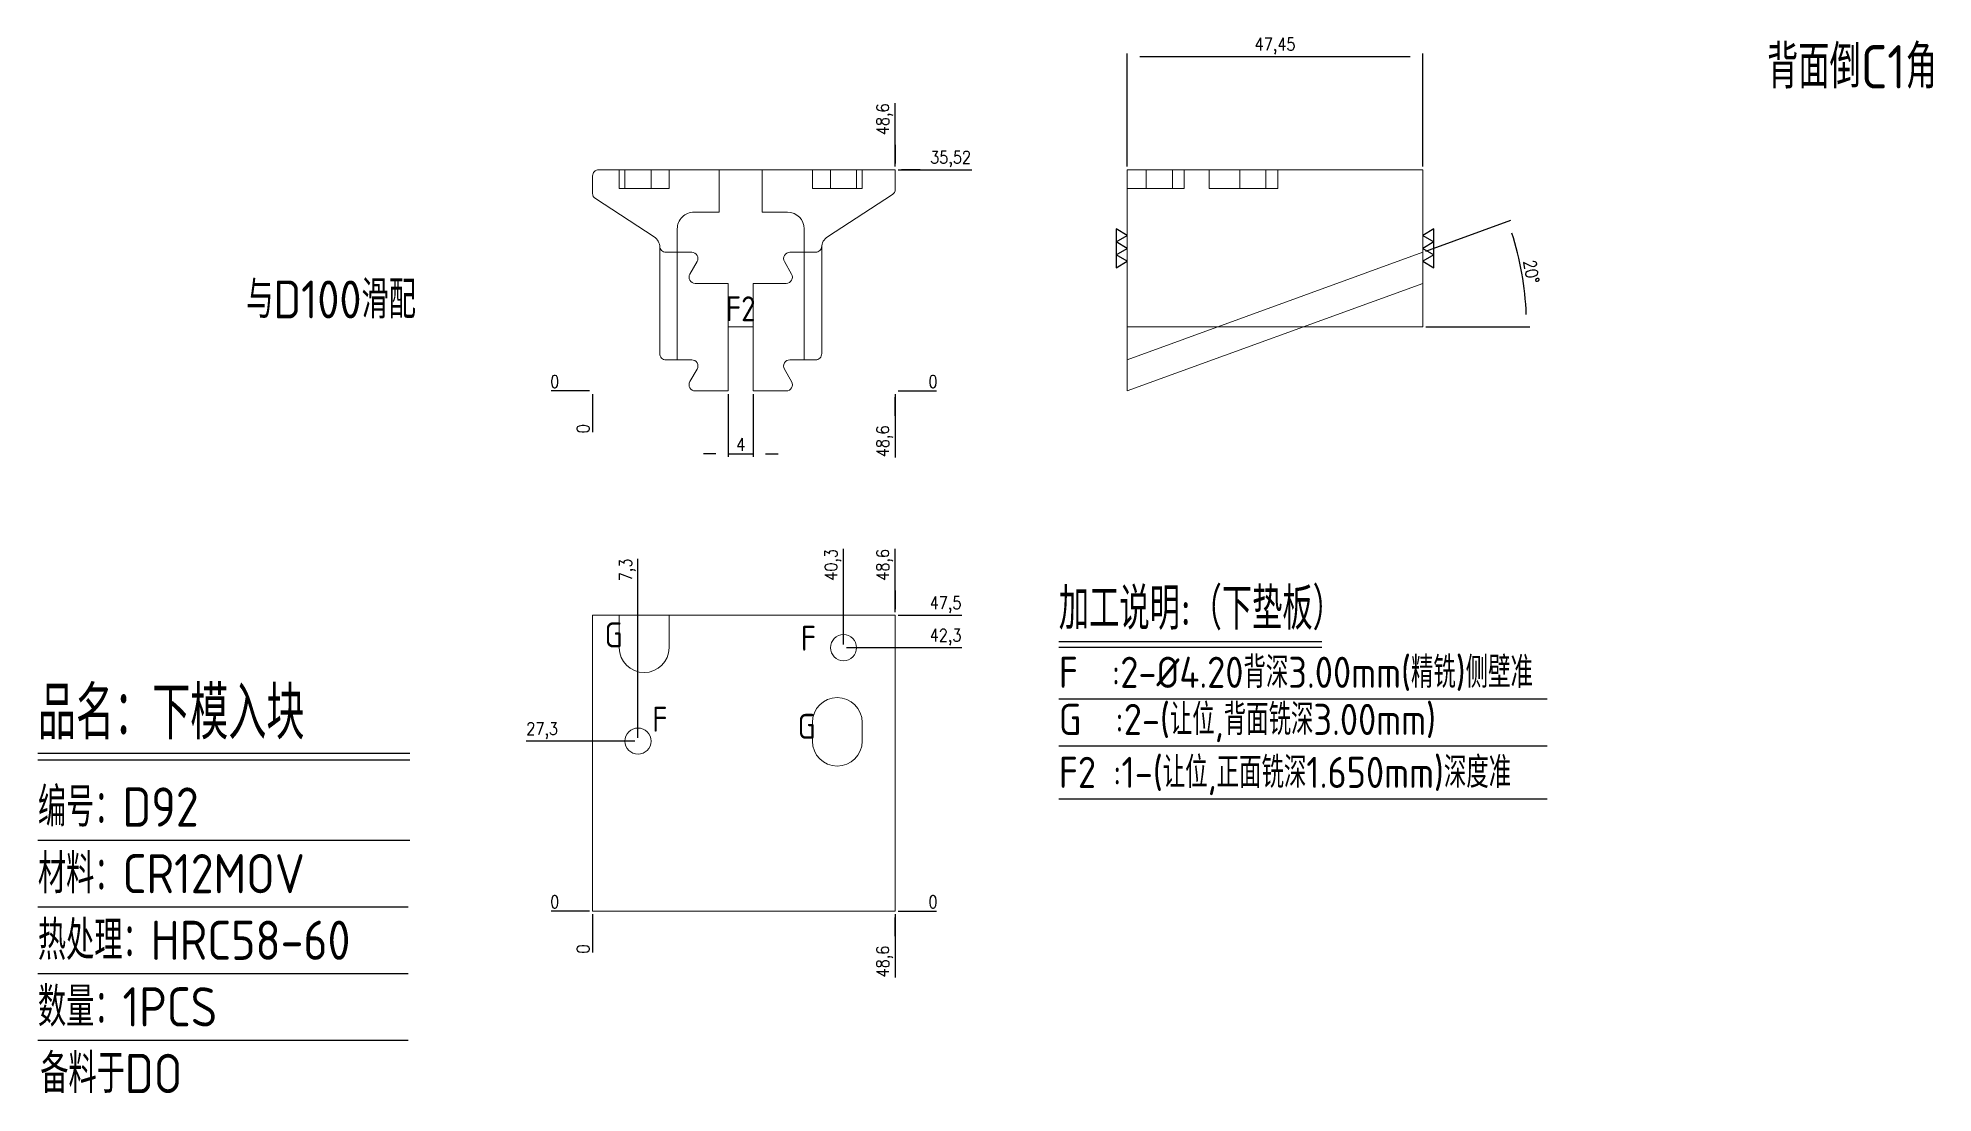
# Model space of a CAD drawing. Header units: millimetres. Extents: x 119890 to 120194, y -3030 to -2861.
import ezdxf
from ezdxf.enums import TextEntityAlignment as Align

# ---------------------------------------------------------------- set-up
doc = ezdxf.new("R2010")
doc.units = ezdxf.units.MM
doc.linetypes.add('HIDDEN', pattern=[0])
for name, color, linetype in [('DIM', 4, 'Continuous'), ('LB_P', 2, 'Continuous'), ('TEXT', 4, 'Continuous')]:
    doc.layers.add(name, color=color, linetype=linetype)
doc.styles.add('gbenor', font='gbenor.shx', dxfattribs={"bigfont": 'gbcbig.shx'})
doc.styles.get("Standard").update_dxf_attribs({"font": 'txt.shx', "width": 0.85, "bigfont": 'ctxt.shx'})
doc.dimstyles.new('T-2-WX', dxfattribs={"dimtxt": 2, "dimasz": 2, "dimexe": 0.5, "dimexo": 0.5, "dimgap": 0.5, "dimtad": 1, "dimtxsty": 'Standard', "dimblk": 'OPEN30', "dimcen": 0, "dimazin": 3, "dimtfac": 1, "dimtmove": 0, "dimatfit": 3, "dimldrblk": 'OPEN30', "dimlwd": -1, "dimlwe": -1})

# ---------------------------------------------------------------- blocks, each defined once
blk = doc.blocks.new('*D7579')
at = {"layer": 'Defpoints', "color": 0}
for p in [(120112.21, -2863.59), (120064.76, -2881.74), (120112.21, -2881.74)]:
    blk.add_point(p, dxfattribs=at)
at = {"layer": 'DIM', "color": 0, "linetype": 'Continuous'}
for p, q in [((120064.76, -2881.24), (120064.76, -2863.09)), ((120066.76, -2863.59), (120110.21, -2863.59)), ((120112.21, -2881.24), (120112.21, -2863.09))]:
    blk.add_line(p, q, dxfattribs=at)
at = {"layer": 'DIM', "color": 0, "insert": (120088.49, -2861.9), "char_height": 2, "attachment_point": 5}
blk.add_mtext('47,45', dxfattribs=at)
blk = doc.blocks.new('_Open30')
blk = doc.blocks.new('*D7580')
at = {"layer": 'Defpoints', "color": 0}
for p in [(120112.21, -2894.99), (120128.54, -2901.23), (120064.76, -2906.99), (120112.21, -2906.99), (120064.76, -2912.26)]:
    blk.add_point(p, dxfattribs=at)
at = {"layer": 'DIM', "color": 0, "linetype": 'Continuous'}
for p, q in [((120112.68, -2894.82), (120126.36, -2889.85)), ((120112.71, -2906.99), (120129.38, -2906.99))]:
    blk.add_line(p, q, dxfattribs=at)
blk.add_arc((120079.24, -2906.99), 49.64, 2.3088, 17.6912, dxfattribs=at)
at = {"layer": 'DIM', "color": 0, "insert": (120129.65, -2898.11), "char_height": 2, "attachment_point": 5, "rotation": 280}
blk.add_mtext('20%%d', dxfattribs=at)
blk = doc.blocks.new('*D7581')
at = {"layer": 'Defpoints', "color": 0}
for p in [(119978.89, -2917.26), (120027.49, -2917.26), (120032.49, -2917.26)]:
    blk.add_point(p, dxfattribs=at)
at = {"layer": 'DIM', "color": 0, "linetype": 'Continuous'}
blk.add_line((120027.99, -2917.26), (120034.13, -2917.26), dxfattribs=at)
at = {"layer": 'DIM', "color": 0, "insert": (120033.56, -2915.76), "char_height": 2, "attachment_point": 5}
blk.add_mtext('0', dxfattribs=at)
blk = doc.blocks.new('*D7582')
at = {"layer": 'Defpoints', "color": 0}
for p in [(120027.49, -2881.74), (120032.49, -2881.74), (119978.89, -2917.26)]:
    blk.add_point(p, dxfattribs=at)
at = {"layer": 'DIM', "color": 0, "linetype": 'Continuous'}
for p, q in [((120027.99, -2881.74), (120031.49, -2881.74)), ((120031.49, -2881.74), (120028.49, -2881.74)), ((120028.49, -2881.74), (120039.79, -2881.74))]:
    blk.add_line(p, q, dxfattribs=at)
at = {"layer": 'DIM', "color": 0, "insert": (120036.39, -2880.05), "char_height": 2, "attachment_point": 5}
blk.add_mtext('35,52', dxfattribs=at)
blk = doc.blocks.new('*D7583')
at = {"layer": 'Defpoints', "color": 0}
for p in [(119973.89, -2917.26), (119978.89, -2917.26), (119978.89, -2917.26)]:
    blk.add_point(p, dxfattribs=at)
at = {"layer": 'DIM', "color": 0, "linetype": 'Continuous'}
blk.add_line((119978.39, -2917.26), (119972.26, -2917.26), dxfattribs=at)
at = {"layer": 'DIM', "color": 0, "insert": (119972.83, -2915.76), "char_height": 2, "attachment_point": 5}
blk.add_mtext('0', dxfattribs=at)
blk = doc.blocks.new('*D7584')
at = {"layer": 'Defpoints', "color": 0}
for p in [(119978.89, -2917.26), (120027.49, -2917.26), (120027.49, -2922.26)]:
    blk.add_point(p, dxfattribs=at)
at = {"layer": 'DIM', "color": 0, "linetype": 'Continuous'}
for p, q in [((120027.49, -2917.76), (120027.49, -2921.26)), ((120027.49, -2921.26), (120027.49, -2918.26)), ((120027.49, -2918.26), (120027.49, -2927.94))]:
    blk.add_line(p, q, dxfattribs=at)
at = {"layer": 'DIM', "color": 0, "insert": (120025.8, -2925.35), "char_height": 2, "attachment_point": 5, "rotation": 90}
blk.add_mtext('48,6', dxfattribs=at)
blk = doc.blocks.new('*D7585')
at = {"layer": 'Defpoints', "color": 0}
for p in [(119978.89, -2917.26), (119978.89, -2917.26), (119978.89, -2922.26)]:
    blk.add_point(p, dxfattribs=at)
at = {"layer": 'DIM', "color": 0, "linetype": 'Continuous'}
blk.add_line((119978.89, -2917.76), (119978.89, -2923.9), dxfattribs=at)
at = {"layer": 'DIM', "color": 0, "insert": (119977.39, -2923.33), "char_height": 2, "attachment_point": 5, "rotation": 90}
blk.add_mtext('0', dxfattribs=at)
blk = doc.blocks.new('*D7586')
at = {"layer": 'Defpoints', "color": 0}
for p in [(120027.49, -2876.74), (120027.49, -2881.74), (119978.89, -2917.26)]:
    blk.add_point(p, dxfattribs=at)
at = {"layer": 'DIM', "color": 0, "linetype": 'Continuous'}
for p, q in [((120027.49, -2880.74), (120027.49, -2871.06)), ((120027.49, -2881.24), (120027.49, -2877.74)), ((120027.49, -2877.74), (120027.49, -2880.74))]:
    blk.add_line(p, q, dxfattribs=at)
at = {"layer": 'DIM', "color": 0, "insert": (120025.8, -2873.65), "char_height": 2, "attachment_point": 5, "rotation": 90}
blk.add_mtext('48,6', dxfattribs=at)
blk = doc.blocks.new('*D7587')
at = {"layer": 'Defpoints', "color": 0}
for p in [(120000.69, -2917.26), (120004.69, -2917.26), (120004.69, -2927.35)]:
    blk.add_point(p, dxfattribs=at)
at = {"layer": 'DIM', "color": 0, "linetype": 'Continuous'}
for p, q in [((120000.69, -2917.76), (120000.69, -2927.85)), ((120004.69, -2917.76), (120004.69, -2927.85)), ((119998.69, -2927.35), (119996.69, -2927.35)), ((120000.69, -2927.35), (120004.69, -2927.35)), ((120006.69, -2927.35), (120008.69, -2927.35))]:
    blk.add_line(p, q, dxfattribs=at)
at = {"layer": 'DIM', "color": 0, "insert": (120002.69, -2925.85), "char_height": 2, "attachment_point": 5}
blk.add_mtext('4', dxfattribs=at)
blk = doc.blocks.new('*D7588')
at = {"layer": 'Defpoints', "color": 0}
for p in [(119978.89, -3000.77), (120027.49, -3000.77), (120032.49, -3000.77)]:
    blk.add_point(p, dxfattribs=at)
at = {"layer": 'DIM', "color": 0, "linetype": 'Continuous'}
blk.add_line((120027.99, -3000.77), (120034.13, -3000.77), dxfattribs=at)
at = {"layer": 'DIM', "color": 0, "insert": (120033.56, -2999.27), "char_height": 2, "attachment_point": 5}
blk.add_mtext('0', dxfattribs=at)
blk = doc.blocks.new('*D7589')
at = {"layer": 'Defpoints', "color": 0}
for p in [(120019.19, -2958.47), (120032.49, -2958.47), (119978.89, -3000.77)]:
    blk.add_point(p, dxfattribs=at)
at = {"layer": 'DIM', "color": 0, "linetype": 'Continuous'}
for p, q in [((120019.69, -2958.47), (120024.49, -2958.47)), ((120024.49, -2958.47), (120028.49, -2958.47)), ((120028.49, -2958.47), (120038.18, -2958.47))]:
    blk.add_line(p, q, dxfattribs=at)
at = {"layer": 'DIM', "color": 0, "insert": (120035.58, -2956.78), "char_height": 2, "attachment_point": 5}
blk.add_mtext('42,3', dxfattribs=at)
blk = doc.blocks.new('*D7590')
at = {"layer": 'Defpoints', "color": 0}
for p in [(120027.49, -2953.27), (120032.49, -2953.27), (119978.89, -3000.77)]:
    blk.add_point(p, dxfattribs=at)
at = {"layer": 'DIM', "color": 0, "linetype": 'Continuous'}
blk.add_line((120027.99, -2953.27), (120038.18, -2953.27), dxfattribs=at)
at = {"layer": 'DIM', "color": 0, "insert": (120035.58, -2951.58), "char_height": 2, "attachment_point": 5}
blk.add_mtext('47,5', dxfattribs=at)
blk = doc.blocks.new('*D7591')
at = {"layer": 'Defpoints', "color": 0}
for p in [(119973.89, -3000.77), (119978.89, -3000.77), (119978.89, -3000.77)]:
    blk.add_point(p, dxfattribs=at)
at = {"layer": 'DIM', "color": 0, "linetype": 'Continuous'}
blk.add_line((119978.39, -3000.77), (119972.26, -3000.77), dxfattribs=at)
at = {"layer": 'DIM', "color": 0, "insert": (119972.83, -2999.27), "char_height": 2, "attachment_point": 5}
blk.add_mtext('0', dxfattribs=at)
blk = doc.blocks.new('*D7592')
at = {"layer": 'Defpoints', "color": 0}
for p in [(119973.89, -2973.47), (119986.19, -2973.47), (119978.89, -3000.77)]:
    blk.add_point(p, dxfattribs=at)
at = {"layer": 'DIM', "color": 0, "linetype": 'Continuous'}
blk.add_line((119985.69, -2973.47), (119968.21, -2973.47), dxfattribs=at)
at = {"layer": 'DIM', "color": 0, "insert": (119970.8, -2971.78), "char_height": 2, "attachment_point": 5}
blk.add_mtext('27,3', dxfattribs=at)
blk = doc.blocks.new('*D7593')
at = {"layer": 'Defpoints', "color": 0}
for p in [(119978.89, -3000.77), (120027.49, -3000.77), (120027.49, -3005.77)]:
    blk.add_point(p, dxfattribs=at)
at = {"layer": 'DIM', "color": 0, "linetype": 'Continuous'}
for p, q in [((120027.49, -3001.27), (120027.49, -3004.77)), ((120027.49, -3004.77), (120027.49, -3001.77)), ((120027.49, -3001.77), (120027.49, -3011.45))]:
    blk.add_line(p, q, dxfattribs=at)
at = {"layer": 'DIM', "color": 0, "insert": (120025.8, -3008.86), "char_height": 2, "attachment_point": 5, "rotation": 90}
blk.add_mtext('48,6', dxfattribs=at)
blk = doc.blocks.new('*D7594')
at = {"layer": 'Defpoints', "color": 0}
for p in [(119978.89, -3000.77), (119978.89, -3000.77), (119978.89, -3005.77)]:
    blk.add_point(p, dxfattribs=at)
at = {"layer": 'DIM', "color": 0, "linetype": 'Continuous'}
blk.add_line((119978.89, -3001.27), (119978.89, -3007.41), dxfattribs=at)
at = {"layer": 'DIM', "color": 0, "insert": (119977.39, -3006.84), "char_height": 2, "attachment_point": 5, "rotation": 90}
blk.add_mtext('0', dxfattribs=at)
blk = doc.blocks.new('*D7595')
at = {"layer": 'Defpoints', "color": 0}
for p in [(120027.49, -2948.27), (120027.49, -2953.27), (119978.89, -3000.77)]:
    blk.add_point(p, dxfattribs=at)
at = {"layer": 'DIM', "color": 0, "linetype": 'Continuous'}
for p, q in [((120027.49, -2952.27), (120027.49, -2942.59)), ((120027.49, -2952.77), (120027.49, -2949.27)), ((120027.49, -2949.27), (120027.49, -2952.27))]:
    blk.add_line(p, q, dxfattribs=at)
at = {"layer": 'DIM', "color": 0, "insert": (120025.8, -2945.18), "char_height": 2, "attachment_point": 5, "rotation": 90}
blk.add_mtext('48,6', dxfattribs=at)
blk = doc.blocks.new('*D7596')
at = {"layer": 'Defpoints', "color": 0}
for p in [(120019.19, -2948.27), (120019.19, -2958.47), (119978.89, -3000.77)]:
    blk.add_point(p, dxfattribs=at)
at = {"layer": 'DIM', "color": 0, "linetype": 'Continuous'}
for p, q in [((120019.19, -2952.27), (120019.19, -2942.59)), ((120019.19, -2954.47), (120019.19, -2952.27)), ((120019.19, -2957.97), (120019.19, -2954.47))]:
    blk.add_line(p, q, dxfattribs=at)
at = {"layer": 'DIM', "color": 0, "insert": (120017.5, -2945.18), "char_height": 2, "attachment_point": 5, "rotation": 90}
blk.add_mtext('40,3', dxfattribs=at)
blk = doc.blocks.new('*D7597')
at = {"layer": 'Defpoints', "color": 0}
for p in [(119986.19, -2948.27), (119986.19, -2973.47), (119978.89, -3000.77)]:
    blk.add_point(p, dxfattribs=at)
at = {"layer": 'DIM', "color": 0, "linetype": 'Continuous'}
for p, q in [((119986.19, -2952.27), (119986.19, -2944.21)), ((119986.19, -2956.27), (119986.19, -2952.27)), ((119986.19, -2972.97), (119986.19, -2956.27))]:
    blk.add_line(p, q, dxfattribs=at)
at = {"layer": 'DIM', "color": 0, "insert": (119984.5, -2945.99), "char_height": 2, "attachment_point": 5, "rotation": 90}
blk.add_mtext('7,3', dxfattribs=at)

msp = doc.modelspace()

# ---------------------------------------------------------------- linework, layer by layer
at = {"layer": 'DIM', "color": 4, "linetype": 'Continuous', "lineweight": 25}
for p, q in [((119889.829, -2975.405), (119949.566, -2975.405)), ((119889.829, -2976.506), (119949.566, -2976.506)), ((119889.829, -2989.403), (119949.566, -2989.403)), ((119889.829, -3000.098), (119949.306, -3000.098)), ((119889.829, -3010.792), (119949.306, -3010.792)), ((119889.829, -3021.487), (119949.306, -3021.487))]:
    msp.add_line(p, q, dxfattribs=at)
at = {"layer": 'LB_P', "lineweight": 15}
for p, q in [((120112.213, -2894.993), (120064.763, -2912.264)), ((120112.213, -2899.993), (120064.763, -2917.264)), ((120064.763, -2906.993), (120064.763, -2917.264))]:
    msp.add_line(p, q, dxfattribs=at)
at = {"layer": 'LB_P', "linetype": 'Continuous', "lineweight": 15}
msp.add_lwpolyline([(120027.494, -2881.741), (119979.894, -2881.741, 0.4142136), (119978.894, -2882.741), (119978.894, -2885.553, 0.2539676), (119979.35, -2886.391), (119988.784, -2892.518, -0.2539676), (119989.694, -2894.195), (119989.694, -2911.264, 0.4142136), (119990.694, -2912.264), (119994.812, -2912.264, -0.5773503), (119995.678, -2913.764), (119994.524, -2915.764, 0.5773503), (119995.39, -2917.264), (120000.694, -2917.264), (120000.694, -2906.993), (120004.694, -2906.993), (120004.694, -2917.264), (120009.999, -2917.264, 0.5773503), (120010.865, -2915.764), (120009.71, -2913.764, -0.5773503), (120010.576, -2912.264), (120014.694, -2912.264, 0.4142136), (120015.694, -2911.264), (120015.694, -2894.195, -0.2539676), (120016.605, -2892.518), (120027.039, -2885.742, 0.2539676), (120027.494, -2884.903)], format="xyb", close=True, dxfattribs=at)
at = {"layer": 'LB_P', "linetype": 'HIDDEN', "lineweight": 15}
for points in [[(119983.194, -2884.741), (119991.194, -2884.741), (119991.194, -2881.741), (119983.194, -2881.741)], [(120022.194, -2884.741), (120014.194, -2884.741), (120014.194, -2881.741), (120022.194, -2881.741)]]:
    msp.add_lwpolyline(points, close=True, dxfattribs=at)
at = {"layer": 'LB_P', "color": 2, "linetype": 'HIDDEN', "lineweight": 13}
for points in [[(119984.096, -2881.741), (119984.096, -2884.741), (119988.296, -2884.741), (119988.296, -2881.741)], [(120017.096, -2881.741), (120017.096, -2884.741), (120021.296, -2884.741), (120021.296, -2881.741)], [(120067.815, -2881.743), (120067.815, -2884.743), (120072.015, -2884.743), (120072.015, -2881.743)], [(120082.815, -2881.743), (120082.815, -2884.743), (120087.015, -2884.743), (120087.015, -2881.743)]]:
    msp.add_lwpolyline(points, close=True, dxfattribs=at)
at = {"layer": 'LB_P', "color": 94, "linetype": 'Continuous', "lineweight": 15}
msp.add_lwpolyline([(120010.576, -2912.264, 0.5773503), (120009.71, -2913.764), (120010.865, -2915.764, -0.5773503), (120009.999, -2917.264), (120004.694, -2917.264), (120004.694, -2906.993), (120000.694, -2906.993), (120000.694, -2917.264), (119995.39, -2917.264, -0.5773503), (119994.524, -2915.764), (119995.678, -2913.764, 0.5773503), (119994.812, -2912.264), (119992.496, -2912.264), (119992.496, -2891.255, -0.4142136), (119995.196, -2888.555), (119999.241, -2888.555), (119999.241, -2881.741), (120006.15, -2881.741), (120006.15, -2888.555), (120010.196, -2888.555, -0.4142135), (120012.896, -2891.255), (120012.896, -2912.264)], format="xyb", close=True, dxfattribs=at)
at = {"layer": 'LB_P', "color": 2, "linetype": 'Continuous', "lineweight": 15}
msp.add_lwpolyline([(120064.763, -2906.993), (120112.213, -2906.993), (120112.213, -2881.743), (120064.763, -2881.743)], close=True, dxfattribs=at)
at = {"layer": 'LB_P', "linetype": 'HIDDEN', "lineweight": 15, "elevation": 0}
for points in [[(120064.763, -2884.743), (120073.913, -2884.743), (120073.913, -2881.743), (120064.763, -2881.743)], [(120077.913, -2884.743), (120088.913, -2884.743), (120088.913, -2881.743), (120077.913, -2881.743)]]:
    msp.add_lwpolyline(points, close=True, dxfattribs=at)
at = {"layer": 'LB_P', "linetype": 'HIDDEN', "lineweight": 15}
msp.add_lwpolyline([(119989.694, -2893.993, 0.4142136), (119990.694, -2894.993), (119994.812, -2894.993, -0.5773503), (119995.678, -2896.493), (119994.524, -2898.493, 0.5773503), (119995.39, -2899.993), (120000.694, -2899.993), (120000.694, -2906.993), (120004.694, -2906.993), (120004.694, -2899.993), (120009.999, -2899.993, 0.5773503), (120010.865, -2898.493), (120009.71, -2896.493, -0.5773503), (120010.576, -2894.993), (120014.694, -2894.993, 0.4142136), (120015.694, -2893.993)], format="xyb", dxfattribs=at)
at = {"layer": 'LB_P', "color": 2, "lineweight": 15}
msp.add_lwpolyline([(119978.894, -2953.274), (120027.494, -2953.274), (120027.494, -3000.774), (119978.894, -3000.774)], close=True, dxfattribs=at)
at = {"layer": 'LB_P', "color": 94, "linetype": 'HIDDEN', "lineweight": 15}
for points in [[(119991.194, -2953.274), (119991.194, -2958.474, -1), (119983.194, -2958.474), (119983.194, -2953.274)], [(120014.194, -2970.474, -1), (120022.194, -2970.474), (120022.194, -2973.474, -1), (120014.194, -2973.474)]]:
    msp.add_lwpolyline(points, format="xyb", close=True, dxfattribs=at)
for centre in [(120019.194, -2958.474), (119986.194, -2973.474)]:
    msp.add_circle(centre, 2.1, dxfattribs=at)
at = {"layer": 'TEXT', "color": 3, "linetype": 'Continuous'}
for p, q in [((120053.774, -2957.504), (120096.015, -2957.504)), ((120053.774, -2958.379), (120096.015, -2958.379)), ((120053.774, -2966.679), (120132.192, -2966.679)), ((120053.774, -2974.244), (120132.192, -2974.244)), ((120053.774, -2982.744), (120132.192, -2982.744))]:
    msp.add_line(p, q, dxfattribs=at)
at = {"layer": 'TEXT', "linetype": 'Continuous'}
for points in [[(120062.963, -2897.486), (120064.763, -2896.447), (120062.963, -2895.408), (120064.763, -2894.368), (120062.963, -2893.329), (120064.763, -2892.29), (120062.963, -2891.251), (120062.963, -2897.486)], [(120114.013, -2891.251), (120112.213, -2892.29), (120114.013, -2893.329), (120112.213, -2894.368), (120114.013, -2895.408), (120112.213, -2896.447), (120114.013, -2897.486), (120114.013, -2891.251)]]:
    msp.add_lwpolyline(points, close=True, dxfattribs=at)

# ---------------------------------------------------------------- texts
at = {"layer": 'DIM', "color": 3, "linetype": 'Continuous', "lineweight": 25, "style": 'gbenor'}
for s, height, p in [('品名：下模入块', 8.493, (119889.829, -2973.203)), ('编号：D92', 6.2911, (119889.829, -2987.201)), ('材料：CR12MOV', 6.2911, (119889.829, -2997.896)), ('热处理：HRC58-60', 6.29108, (119889.829, -3008.591)), ('数量：1PCS', 6.2911, (119889.829, -3019.285)), ('备料于DO', 6.2911, (119890.212, -3029.98))]:
    msp.add_text(s, height=height, dxfattribs=at).set_placement(p)
at = {"layer": 'TEXT', "color": 4, "lineweight": 18, "style": 'gbenor'}
msp.add_text('背面倒C1角', height=6.9635, dxfattribs=at).set_placement((120167.501, -2868.7))
at = {"layer": 'TEXT', "color": 4, "style": 'gbenor'}
msp.add_text('与D100滑配', height=6.075, dxfattribs=at).set_placement((119923.274, -2905.611))
at = {"layer": 'TEXT', "color": 4, "linetype": 'Continuous', "style": 'gbenor'}
for s, p in [('F2', (120002.695, -2904.07)), ('G', (119982.27, -2956.422)), ('F', (120013.563, -2956.965)), ('F', (119989.706, -2969.962)), ('G', (120013.27, -2971.106))]:
    msp.add_text(s, height=4, dxfattribs=at).set_placement(p, align=Align.MIDDLE_CENTER)
for s, height, p in [('加工说明:（下垫板）', 6.75, (120053.774, -2955.579)), ('G  :2-(让位,背面铣深3.00mm)', 5, (120053.774, -2972.494))]:
    msp.add_text(s, height=height, dxfattribs=at).set_placement(p)
at = {"layer": 'TEXT', "color": 2, "linetype": 'Continuous', "style": 'gbenor'}
for s, p in [('F  :2-%%C4.20背深3.00mm(精铣)侧壁准', (120053.774, -2964.929)), ('F2 :1-(让位,正面铣深1.650mm)深度准', (120053.774, -2980.994))]:
    msp.add_text(s, height=5, dxfattribs=at).set_placement(p)

# ---------------------------------------------------------------- dimensions: what is measured, and where the dimension line sits
at = {"layer": 'DIM', "color": 94, "linetype": 'Continuous'}
for base, p1, p2, picture, middle in [((120112.213, -2863.588), (120064.763, -2881.743), (120112.213, -2881.743), '*D7579', (120088.488, -2861.898)), ((120004.694, -2927.346), (120000.694, -2917.264), (120004.694, -2917.264), '*D7587', (120002.694, -2925.846))]:
    dim = msp.add_linear_dim(base=base, p1=p1, p2=p2, dimstyle='T-2-WX', dxfattribs=at)
    dim.commit()
    dim.dimension.update_dxf_attribs({"geometry": picture, "text_midpoint": middle})
for feature_location, offset, dtype, origin, picture, middle in [((120027.494, -2881.741), (0, 5), 1, (119978.894, -2917.264), '*D7586', (120025.804, -2873.651)), ((120027.494, -2881.741), (5, 0), 0, (119978.894, -2917.264), '*D7582', (120036.394, -2880.05)), ((119978.894399061, -2917.26388292), (-5, 0), 0, (119978.894399061, -2917.26388292), '*D7583', (119972.827732394, -2915.76388292)), ((120027.494399081, -2917.26388292), (5, 0), 0, (119978.894399061, -2917.26388292), '*D7581', (120033.561065748, -2915.76388292)), ((119978.894399061, -2917.26388292), (0, -5), 1, (119978.894399061, -2917.26388292), '*D7585', (119977.394399061, -2923.330549586)), ((120027.494, -2917.264), (0, -5), 1, (119978.894, -2917.264), '*D7584', (120025.804, -2925.354)), ((120027.494, -2953.274), (0, 5), 1, (119978.894, -3000.774), '*D7595', (120025.804, -2945.183)), ((120019.194, -2958.474), (0, 10.2), 1, (119978.894, -3000.774), '*D7596', (120017.504, -2945.183)), ((119986.194, -2973.474), (0, 25.2), 1, (119978.894, -3000.774), '*D7597', (119984.504, -2945.993)), ((120027.494, -2953.274), (5, 0), 0, (119978.894, -3000.774), '*D7590', (120035.585, -2951.583)), ((120019.194, -2958.474), (13.3, 0), 0, (119978.894, -3000.774), '*D7589', (120035.585, -2956.783)), ((119986.194, -2973.474), (-12.3, 0), 0, (119978.894, -3000.774), '*D7592', (119970.804, -2971.783)), ((119978.894399061, -3000.773929013), (-5, 0), 0, (119978.894399061, -3000.773929013), '*D7591', (119972.827732394, -2999.273929013)), ((120027.494399081, -3000.773929013), (5, 0), 0, (119978.894399061, -3000.773929013), '*D7588', (120033.561065748, -2999.273929013)), ((119978.894399061, -3000.773929013), (0, -5), 1, (119978.894399061, -3000.773929013), '*D7594', (119977.394399061, -3006.840595679)), ((120027.494, -3000.774), (0, -5), 1, (119978.894, -3000.774), '*D7593', (120025.804, -3008.864))]:
    dim = msp.add_ordinate_dim(feature_location=feature_location, offset=offset, dtype=dtype, origin=origin, dimstyle='T-2-WX', dxfattribs=at)
    dim.commit()
    dim.dimension.update_dxf_attribs({"geometry": picture, "text_midpoint": middle})
dim = msp.add_angular_dim_2l(base=(120128.544, -2901.231), line1=((120064.763, -2906.993), (120112.213, -2906.993)), line2=((120112.213, -2894.993), (120064.763, -2912.264)), dimstyle='T-2-WX', dxfattribs=at)
dim.commit()
dim.dimension.update_dxf_attribs({"geometry": '*D7580', "text_midpoint": (120129.649, -2898.106)})

doc.saveas('drawing.dxf')
